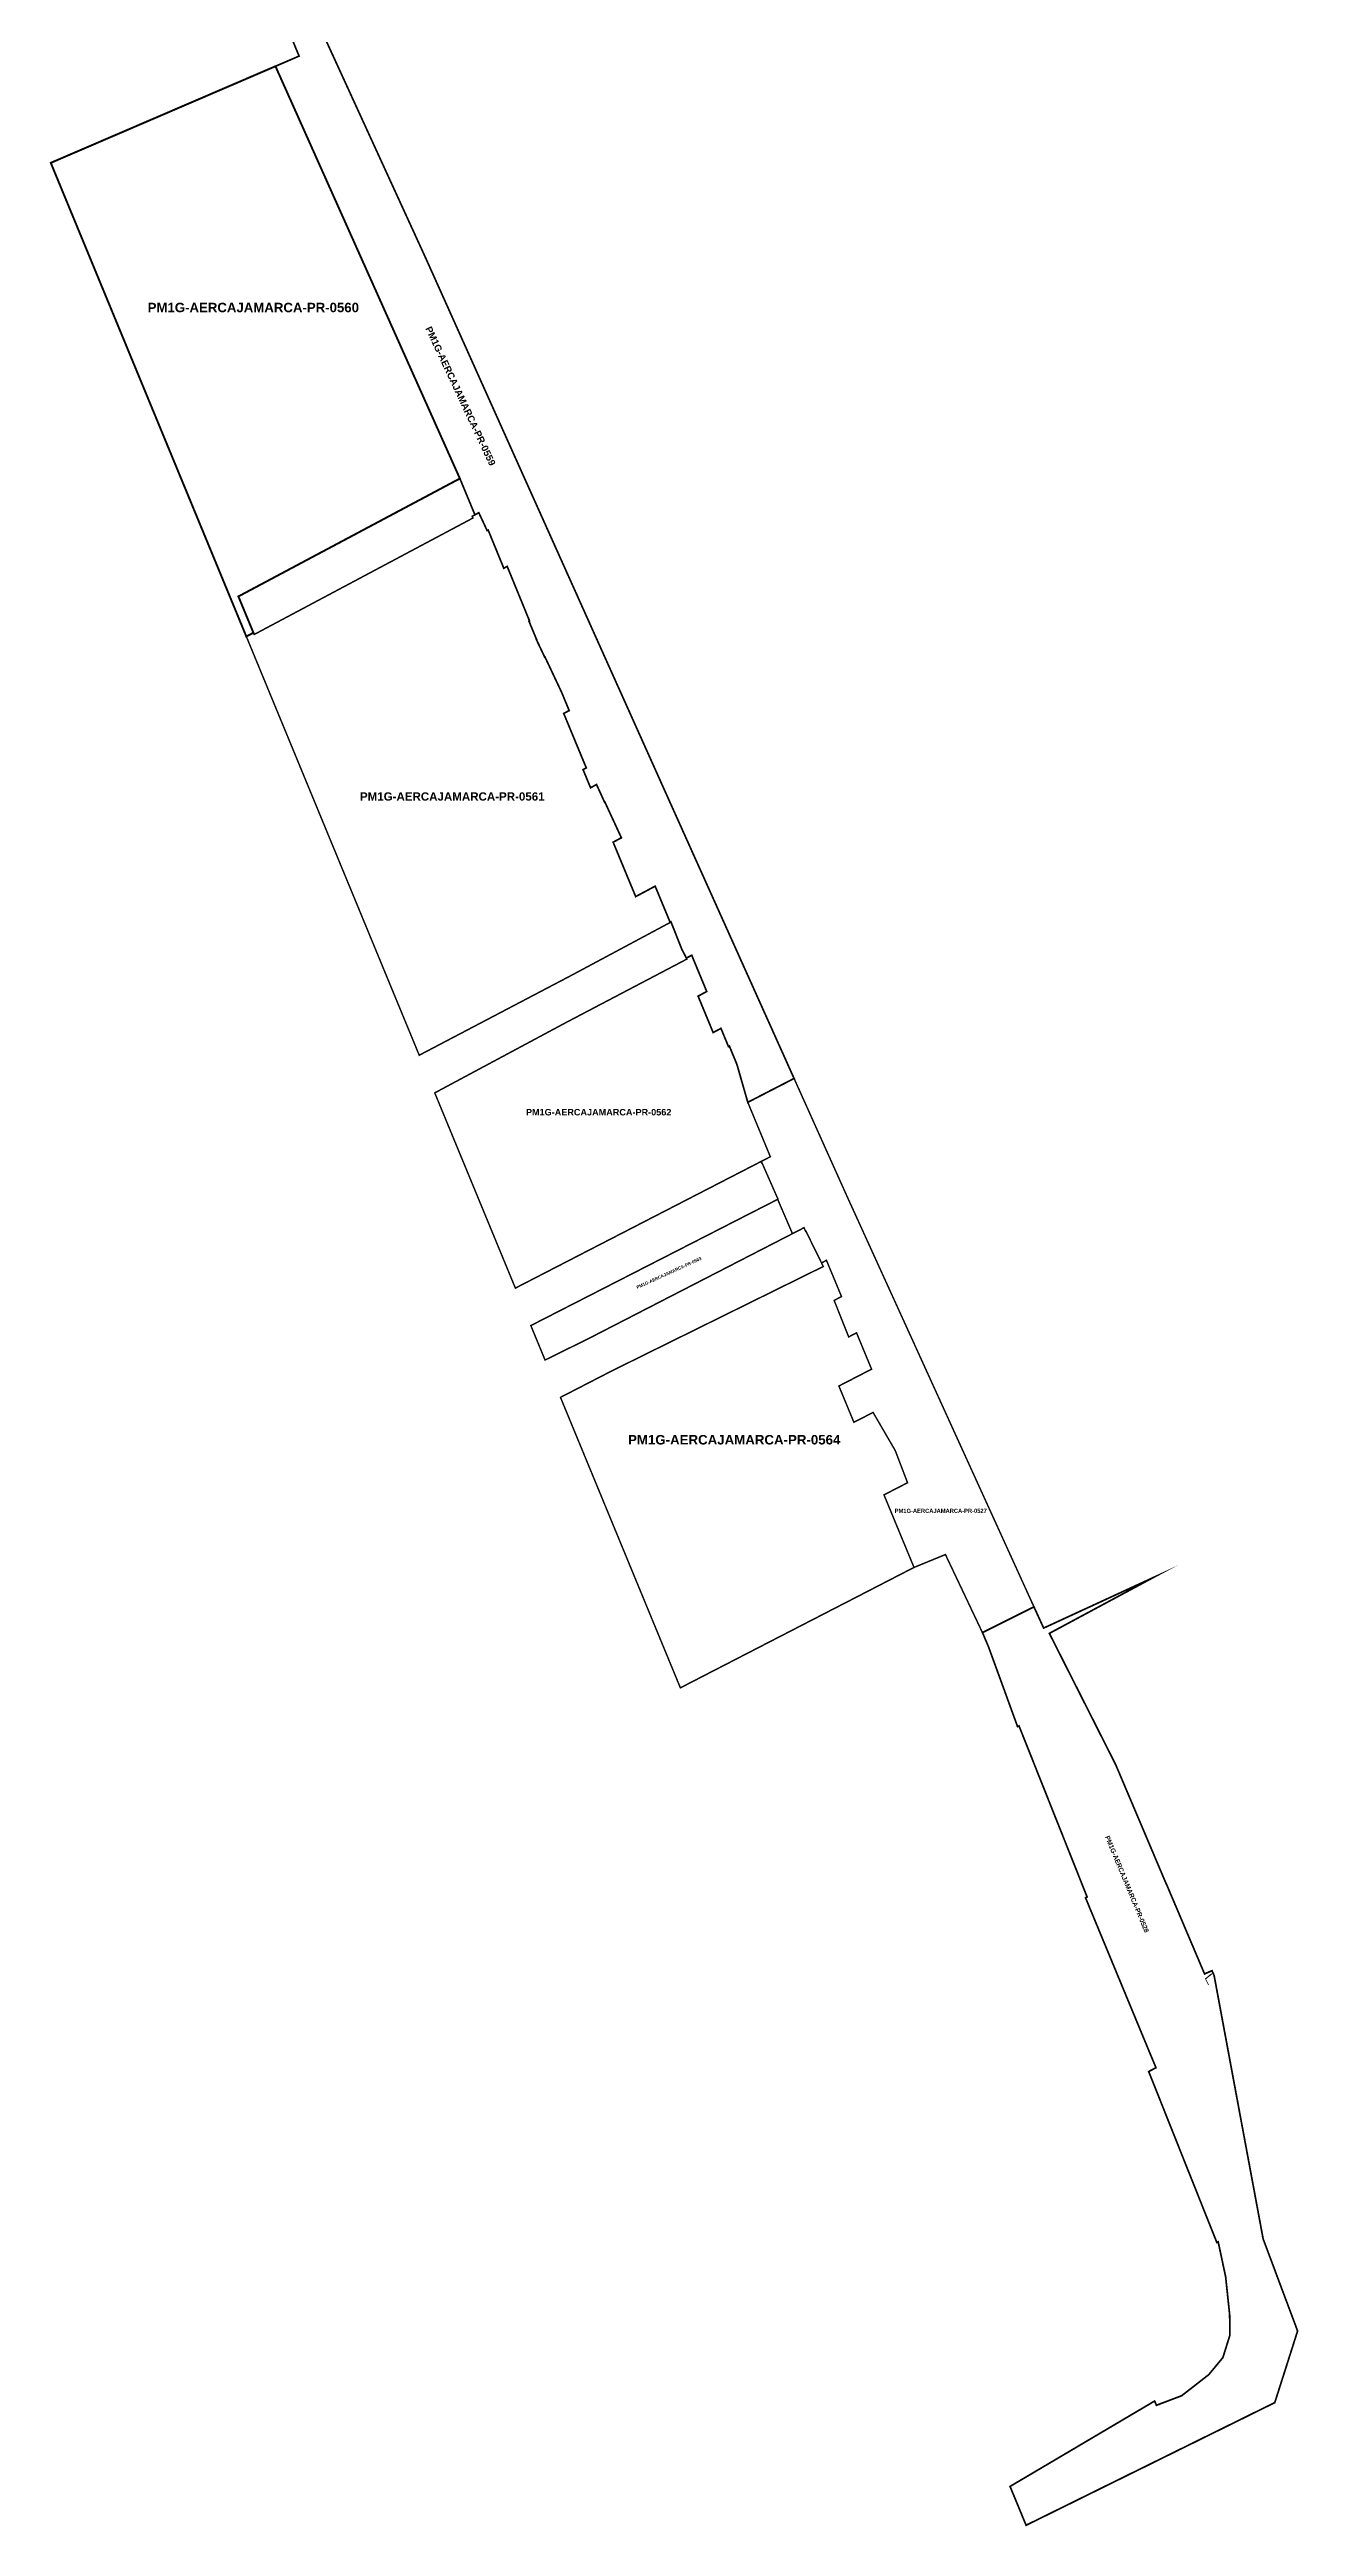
# Model space of a CAD drawing. Header units: millimetres. Extents: x 776717 to 778268, y 9208057 to 9211055.
# Drawn here: x 777427 to 777681, y 9209503 to 9210007 of the extents above; entities that cross this region are included whole.
import ezdxf
from ezdxf.enums import TextEntityAlignment as Align

# ---------------------------------------------------------------- set-up
doc = ezdxf.new("R2010")
doc.units = ezdxf.units.MM
for name, color, linetype in [('DETALLES', 7, 'Continuous'), ('DISTANCIA', 7, 'Continuous'), ('manzanas', 2, 'Continuous')]:
    doc.layers.add(name, color=color, linetype=linetype)
doc.styles.add('VERTICES', font='sanssb__.ttf')

msp = doc.modelspace()

# ---------------------------------------------------------------- linework, layer by layer
at = {"color": 4}
msp.add_line((777571.98, 9209780.29), (777571.82, 9209780.66), dxfattribs=at)
at = {"layer": 'DISTANCIA', "lineweight": 5}
msp.add_lwpolyline([(777662.96, 9209612.95), (777662.38, 9209614.23), (777663.67, 9209615.24), (777663.16, 9209614.91)], dxfattribs=at)
at = {"layer": 'manzanas', "color": 1, "const_width": 0.35}
msp.add_lwpolyline([(777455.79, 9210058.65), (777477.68, 9210005.8), (777472.86, 9210003.73), (777510.44, 9209919.77), (777513.51, 9209912.37), (777514.3, 9209912.8), (777515.99, 9209909.17), (777516.2, 9209909.28), (777519.39, 9209901.49), (777520.08, 9209901.87), (777520.08, 9209901.87), (777523.12, 9209894.46), (777524.63, 9209890.76), (777524.52, 9209890.7), (777526.06, 9209887.01), (777526.02, 9209886.99), (777527.73, 9209883.39), (777527.78, 9209883.42), (777531.18, 9209876.21), (777532.71, 9209872.51), (777532.71, 9209872.51), (777531.6, 9209871.92), (777531.6, 9209871.92), (777536.2, 9209860.83), (777535.54, 9209860.48), (777537.07, 9209856.79), (777538.29, 9209857.44), (777539.94, 9209853.81), (777540, 9209853.84), (777543.35, 9209846.6), (777541.67, 9209845.7), (777543.2, 9209842.01), (777544.73, 9209838.31), (777546.27, 9209834.62), (777550.23, 9209836.74), (777553.3, 9209829.35), (777553.47, 9209829.44), (777555.65, 9209823.92), (777556.6, 9209822.1), (777557.68, 9209822.68), (777560.74, 9209815.29), (777558.98, 9209814.34), (777562.05, 9209806.93), (777563.64, 9209807.78), (777565.17, 9209804.08), (777565.35, 9209804.18), (777566.88, 9209800.48), (777569.11, 9209792.72), (777578.54, 9209797.58), (777552.81, 9209854.81), (777503.53, 9209964.55), (777461.92, 9210055.33)], dxfattribs=at)
at = {"layer": 'manzanas', "color": 1}
for points, const_width in [([(777427.08, 9209984.06), (777466.93, 9209887.59), (777468.37, 9209888.36), (777465.31, 9209895.75), (777510.44, 9209919.77), (777472.86, 9210003.73), (777427.08, 9209984.06)], 0.4), ([(777466.93, 9209887.59), (777502.16, 9209802.31), (777533.06, 9209818.52), (777553.3, 9209829.35), (777550.23, 9209836.74), (777546.27, 9209834.62), (777544.73, 9209838.31), (777543.2, 9209842.01), (777541.67, 9209845.7), (777543.35, 9209846.6), (777540, 9209853.84), (777539.94, 9209853.81), (777538.29, 9209857.44), (777537.07, 9209856.79), (777535.54, 9209860.48), (777536.2, 9209860.83), (777531.6, 9209871.92), (777532.71, 9209872.51), (777531.18, 9209876.21), (777527.78, 9209883.42), (777527.73, 9209883.39), (777526.02, 9209886.99), (777526.06, 9209887.01), (777524.52, 9209890.7), (777524.63, 9209890.76), (777523.12, 9209894.46), (777520.08, 9209901.87), (777520.08, 9209901.87), (777519.39, 9209901.49), (777516.2, 9209909.28), (777515.99, 9209909.17), (777514.3, 9209912.8), (777514.3, 9209912.8), (777512.95, 9209912.08), (777513.1, 9209911.72), (777468.52, 9209888), (777468.37, 9209888.36), (777466.93, 9209887.59)], 0.3), ([(777505.32, 9209794.64), (777521.75, 9209754.88), (777573.7, 9209781.64), (777573.7, 9209781.64), (777573.7, 9209781.64), (777570.64, 9209789.03), (777569.11, 9209792.72), (777566.88, 9209800.48), (777565.35, 9209804.18), (777565.17, 9209804.08), (777563.64, 9209807.78), (777562.05, 9209806.93), (777558.98, 9209814.34), (777560.74, 9209815.29), (777557.68, 9209822.68), (777556.6, 9209822.1), (777556.71, 9209821.9), (777532.15, 9209809.01), (777505.32, 9209794.64), (777505.32, 9209794.64), (777505.32, 9209794.64)], 0.3), ([(777524.9, 9209747.25), (777527.8, 9209740.23), (777536.76, 9209744.65), (777578.21, 9209765.97), (777575.2, 9209772.96), (777524.9, 9209747.25)], 0.3)]:
    msp.add_lwpolyline(points, close=True, dxfattribs=dict(at, const_width=const_width))
at = {"layer": 'manzanas', "color": 3, "const_width": 0.3}
msp.add_lwpolyline([(777569.11, 9209792.72), (777570.64, 9209789.03), (777573.7, 9209781.64), (777571.87, 9209780.69), (777575.26, 9209773), (777575.2, 9209772.96), (777578.21, 9209765.97), (777580.56, 9209767.18), (777580.91, 9209766.43), (777580.96, 9209766.46), (777584.13, 9209760.02), (777585.14, 9209760.54), (777588.21, 9209753.15), (777586.7, 9209752.38), (777589.67, 9209744.94), (777591.27, 9209745.76), (777594.33, 9209738.37), (777587.67, 9209734.94), (777590.73, 9209727.55), (777594.64, 9209729.56), (777599.16, 9209721.78), (777601.66, 9209715.24), (777596.86, 9209712.77), (777602.98, 9209697.99), (777609.38, 9209700.62), (777616.92, 9209684.72), (777627.42, 9209689.96), (777589.14, 9209773.99), (777578.54, 9209797.58), (777569.11, 9209792.72)], close=True, dxfattribs=at)
at = {"layer": 'manzanas', "const_width": 0.3}
msp.add_lwpolyline([(777530.94, 9209732.63), (777530.94, 9209732.63), (777530.94, 9209732.63), (777541.54, 9209738.09), (777584.49, 9209759.28), (777584.13, 9209760.02), (777585.14, 9209760.54), (777588.21, 9209753.15), (777586.7, 9209752.38), (777589.67, 9209744.94), (777591.27, 9209745.76), (777594.33, 9209738.37), (777587.67, 9209734.94), (777590.73, 9209727.55), (777594.64, 9209729.56), (777599.16, 9209721.78), (777601.66, 9209715.24), (777596.86, 9209712.77), (777602.98, 9209697.99), (777555.37, 9209673.47), (777555.37, 9209673.47), (777530.94, 9209732.63)], dxfattribs=at)
at = {"layer": 'manzanas', "color": 1, "lineweight": 5, "const_width": 0.35}
msp.add_lwpolyline([(777616.92, 9209684.72), (777618.11, 9209681.96), (777624.08, 9209665.57), (777624.37, 9209665.72), (777638.25, 9209630.88), (777637.93, 9209630.71), (777649.21, 9209603.49), (777652.28, 9209596.1), (777650.8, 9209595.32), (777664.69, 9209560.49), (777664.96, 9209560.63), (777666.48, 9209553.51), (777667.3, 9209545.75), (777667.32, 9209541.55), (777665.92, 9209537.07), (777663.05, 9209533.6), (777657.53, 9209529.3), (777652.38, 9209527.35), (777652, 9209528.21), (777622.55, 9209510.82), (777622.55, 9209510.82), (777622.55, 9209510.82), (777625.82, 9209502.91), (777676.49, 9209527.89), (777681.14, 9209542.48), (777674.12, 9209561.23), (777664.13, 9209614.88), (777663.7, 9209615.85), (777662.18, 9209615.21), (777654.36, 9209633.62), (777654.34, 9209633.61), (777644.08, 9209657.81), (777630.56, 9209684.56), (777651.73, 9209695.93), (777629.39, 9209685.64), (777627.42, 9209689.96), (777616.92, 9209684.72)], close=True, dxfattribs=at)

# ---------------------------------------------------------------- texts
at = {"layer": 'DETALLES', "color": 7, "style": 'VERTICES'}
for s, height, p in [('PM1G-AERCAJAMARCA-PR-0560', 1.9266, (777468.35, 9209954.6)), ('PM1G-AERCAJAMARCA-PR-0561', 1.6832, (777508.89, 9209855.01)), ('PM1G-AERCAJAMARCA-PR-0562', 1.326, (777538.72, 9209790.71)), ('PM1G-AERCAJAMARCA-PR-0564', 1.9357, (777566.34, 9209724)), ('PM1G-AERCAJAMARCA-PR-0527', 0.8394, (777608.43, 9209709.52))]:
    msp.add_text(s, height=height, dxfattribs=at).set_placement(p, align=Align.MIDDLE)
for s, height, rotation, p in [('PM1G-AERCAJAMARCA-PR-0559', 1.3894, 295.1087, (777510.58, 9209936.56)), ('PM1G-AERCAJAMARCA-PR-0563', 0.6455, 24.5204, (777553.03, 9209757.98))]:
    msp.add_text(s, height=height, rotation=rotation, dxfattribs=at).set_placement(p, align=Align.MIDDLE)
at = {"layer": 'DETALLES', "color": 7, "style": 'VERTICES', "width": 0.85}
msp.add_text('PM1G-AERCAJAMARCA-PR-0528', height=0.9748, rotation=292.4908, dxfattribs=at).set_placement((777646.38, 9209633.5), align=Align.MIDDLE)

doc.saveas('drawing.dxf')
